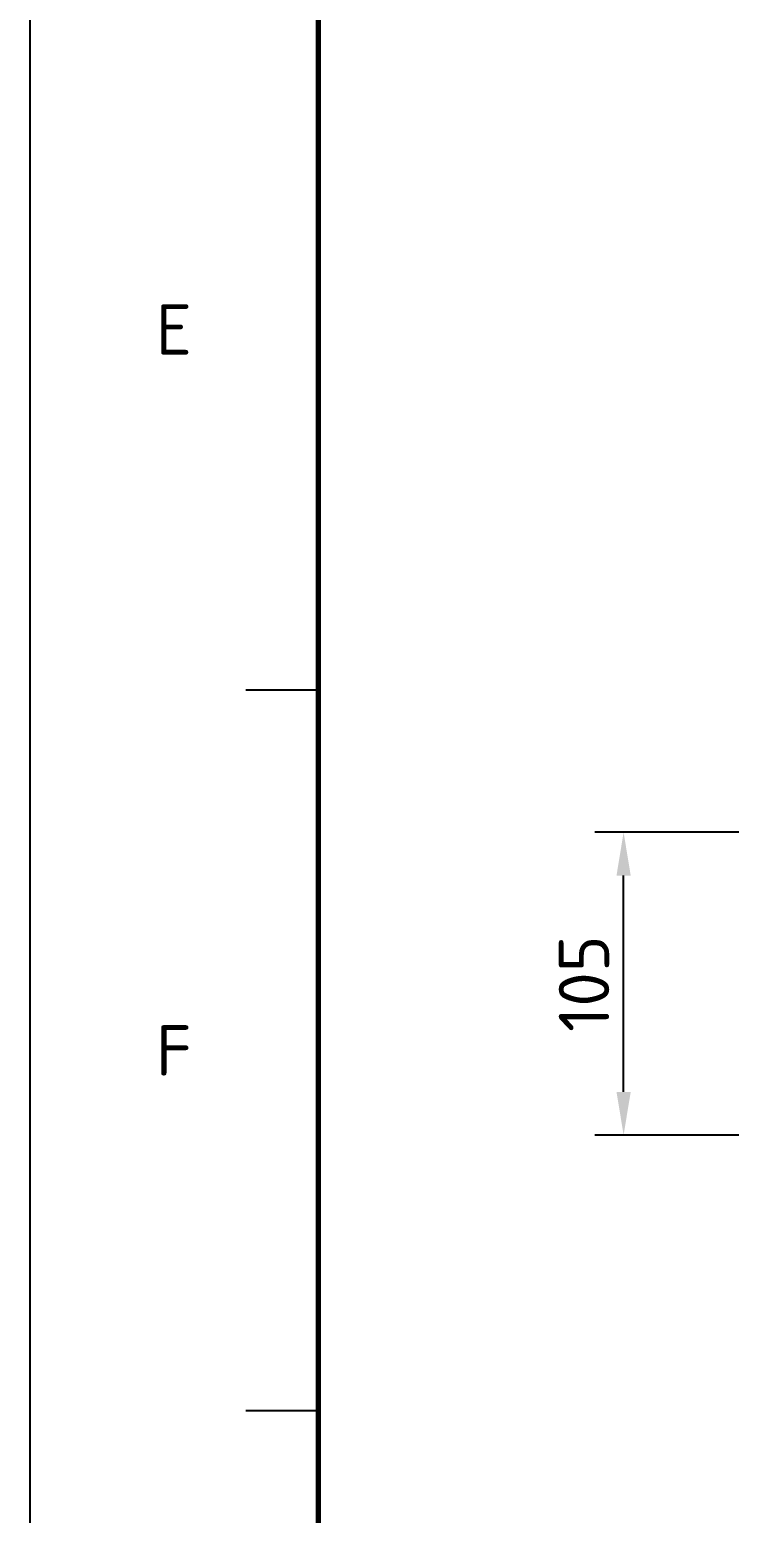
# Model space of a CAD drawing. Header units: millimetres. Extents: x 0 to 594, y 0 to 420.
# Drawn here: x 0 to 48.6, y 102.9 to 205.8 of the extents above; entities that cross this region are included whole.
import ezdxf
from ezdxf.enums import TextEntityAlignment as Align

# ---------------------------------------------------------------- set-up
doc = ezdxf.new("R2010")
doc.units = ezdxf.units.MM
for name, color, linetype, lineweight in [('04-COTA', 3, 'CONTINUOUS', 25), ('06-TEXTO', 7, 'CONTINUOUS', 25), ('07-RECUADRO', 7, 'CONTINUOUS', 70), ('08-FINA', 5, 'CONTINUOUS', 25)]:
    doc.layers.add(name, color=color, linetype=linetype, lineweight=lineweight)
doc.styles.add('ISO3098', font='isocpeur.ttf')
doc.dimstyles.new('FLAMA-ISO', dxfattribs={"dimtxt": 3.5, "dimasz": 3, "dimexe": 2, "dimexo": 1, "dimgap": 1, "dimtad": 1, "dimdec": 1, "dimtxsty": 'ISO3098', "dimcen": 2.5, "dimclrd": 3, "dimclre": 3, "dimclrt": 3, "dimazin": 3, "dimtfac": 1, "dimtmove": 0, "dimatfit": 3, "dimlwd": 25, "dimlwe": 25})

msp = doc.modelspace()

# ---------------------------------------------------------------- linework, layer by layer
at = {"layer": '07-RECUADRO'}
msp.add_lwpolyline([(20, 10), (584, 10), (584, 410), (20, 410)], close=True, dxfattribs=at)
at = {"layer": '08-FINA'}
for p, q in [((20, 160), (15, 160)), ((20, 110), (15, 110))]:
    msp.add_line(p, q, dxfattribs=at)
msp.add_lwpolyline([(0, 0), (594, 0), (594, 420), (0, 420)], close=True, dxfattribs=at)

# ---------------------------------------------------------------- texts
at = {"layer": '06-TEXTO', "style": 'ISO3098'}
for s, p in [('E', (10, 185)), ('F', (10, 135))]:
    msp.add_text(s, height=3.5, dxfattribs=at).set_placement(p, align=Align.MIDDLE_CENTER)

# ---------------------------------------------------------------- dimensions: what is measured, and where the dimension line sits
at = {"layer": '04-COTA'}
msp.add_linear_dim(base=(41.192, 129.133), p1=(50.192, 129.133), p2=(50.192, 150.133), angle=90, dimstyle='FLAMA-ISO', override={"dimlfac": 5}, dxfattribs=at).render()

doc.saveas('drawing.dxf')
